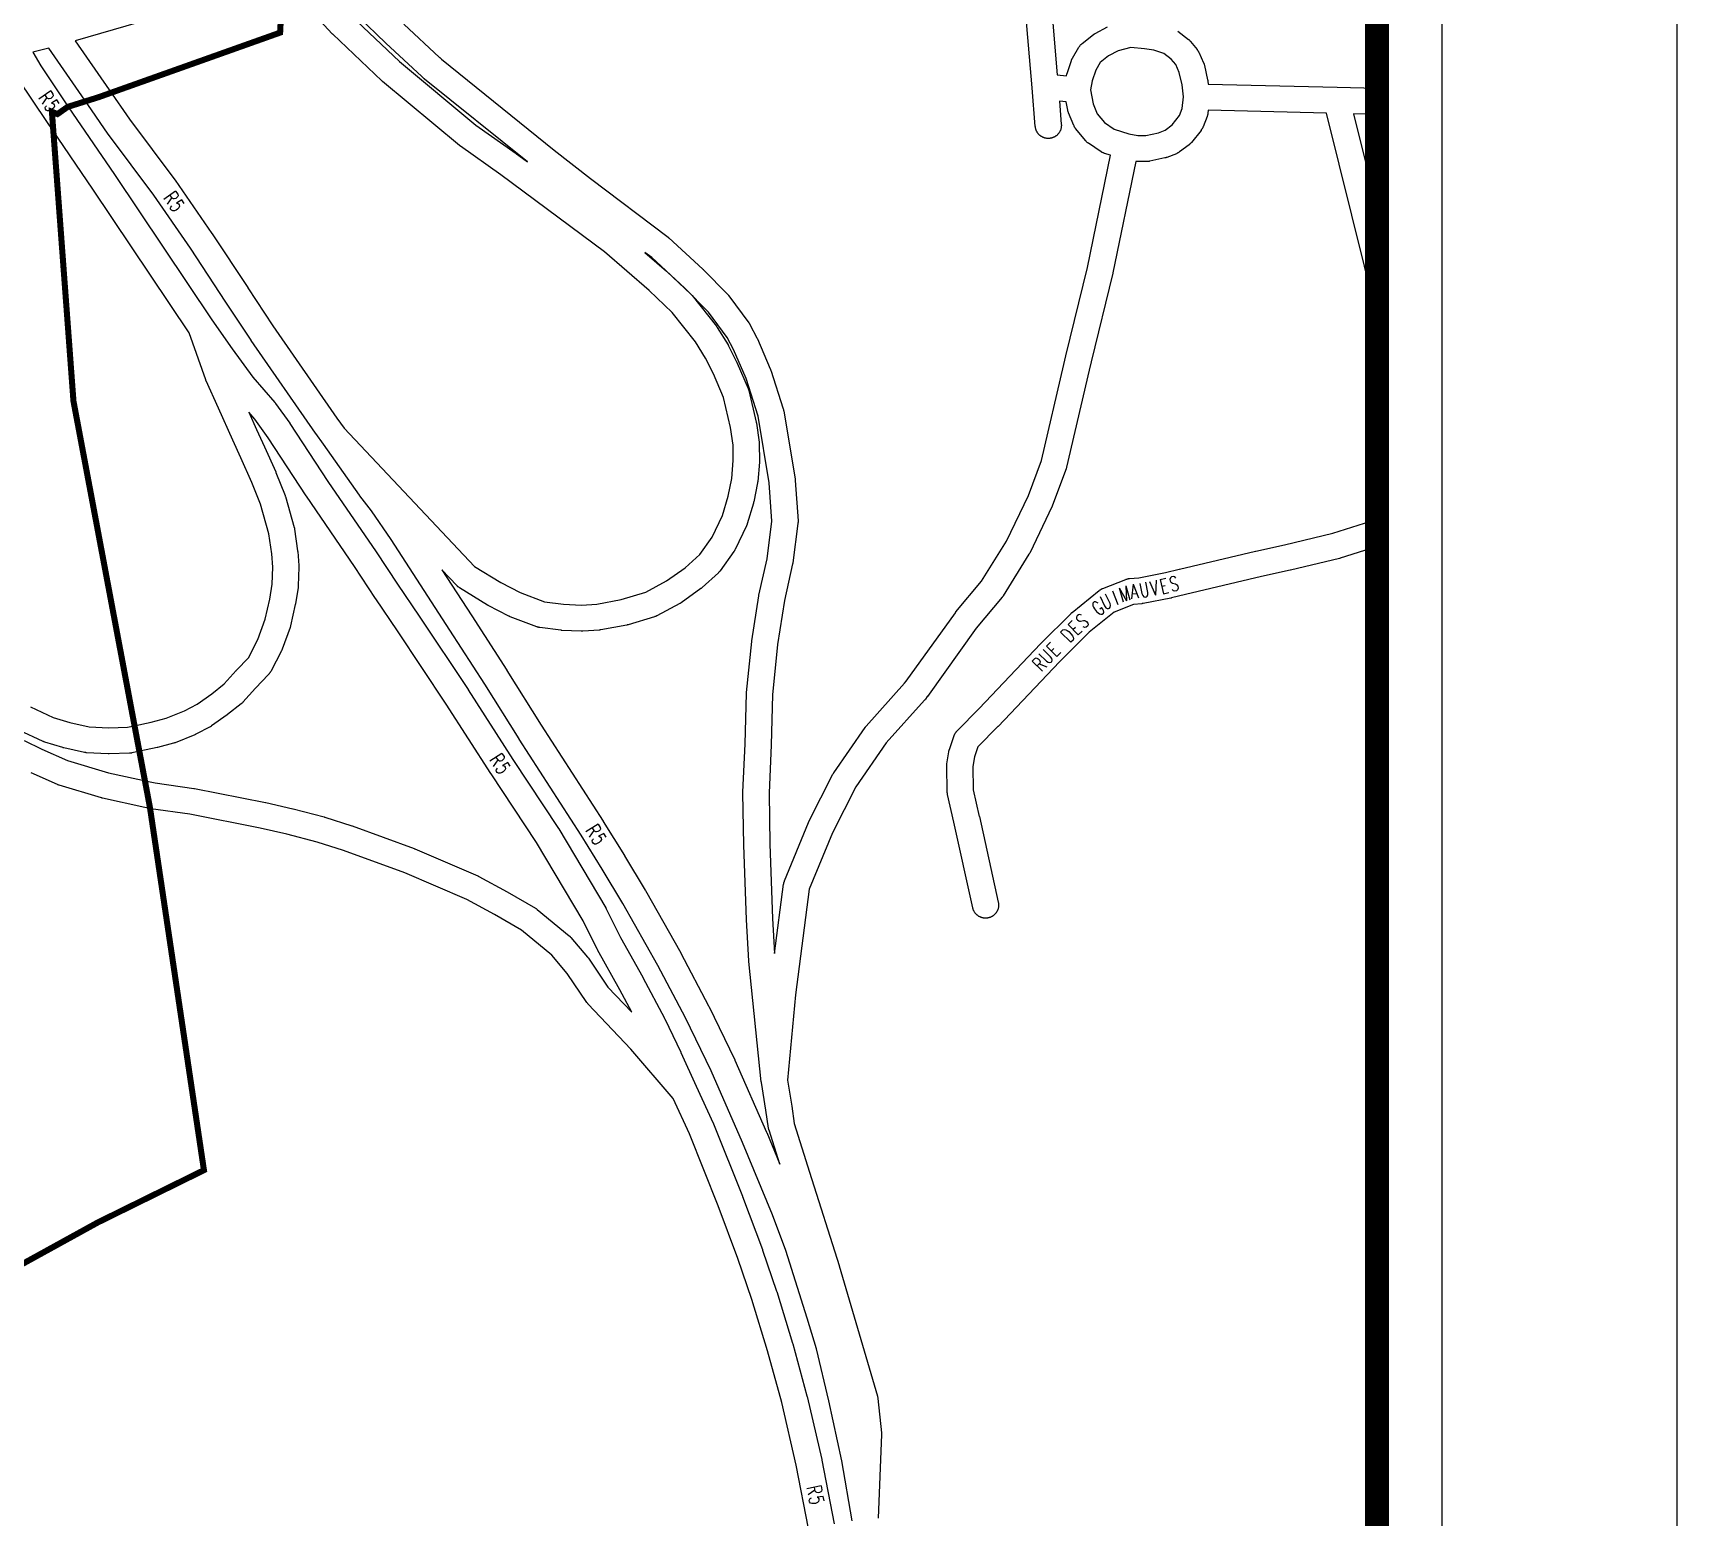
# Model space of a CAD drawing. Header units: millimetres. Extents: x 233857 to 235003, y 252930 to 253232.
# Drawn here: x 234724.8 to 234792.8, y 253028.1 to 253089.6 of the extents above; entities that cross this region are included whole.
import ezdxf
from ezdxf.enums import TextEntityAlignment as Align

# ---------------------------------------------------------------- set-up
doc = ezdxf.new("R2010")
doc.units = ezdxf.units.MM
doc.layers.get('0').update_dxf_attribs({"linetype": 'CONTINUOUS'})
doc.layers.add('1CARTOUCHE', color=7, linetype='CONTINUOUS')
doc.layers.add('IGN', color=253, linetype='CONTINUOUS')
doc.styles.add('BR11', font='ROMANS.shx', dxfattribs={"width": 0.7, "height": 6})

# ---------------------------------------------------------------- blocks, each defined once
blk = doc.blocks.new('*U102')
at = {"color": 0, "style": 'BR11', "width": 0.7}
for s, rotation, p in [('M', 15.51646, (117880.29, 126417.26)), ('A', 7.17329, (117884.29, 126418.37)), ('U', 10.95649, (117888.46, 126418.9)), ('V', 10.95649, (117892.58, 126419.7)), ('E', 12.92421, (117896.7, 126420.49)), ('S', 12.92421, (117900.79, 126421.43)), ('G', 38.95437, (117869.33, 126411.32)), ('U', 24.94205, (117872.6, 126413.96)), ('I', 21.47679, (117876.38, 126415.72)), ('S', 38.95437, (117862.8, 126406.04)), ('D', 45.01788, (117856.79, 126400.18)), ('E', 43.52074, (117859.76, 126403.15)), ('U', 45.76402, (117847.92, 126391.23)), ('E', 45.01788, (117850.85, 126394.24)), ('R', 46.40638, (117845.02, 126388.19))]:
    blk.add_text(s, height=6, rotation=rotation, dxfattribs=at).set_placement(p, align=Align.MIDDLE)
blk = doc.blocks.new('*U152')
at = {"color": 0, "style": 'BR11', "width": 0.7}
for s, p in [('R', (117660.57, 126319.34)), ('5', (117662.8, 126315.79))]:
    blk.add_text(s, height=6, rotation=302.10306, dxfattribs=at).set_placement(p, align=Align.MIDDLE)
blk = doc.blocks.new('*U153')
at = {"color": 0, "style": 'BR11', "width": 0.7}
for s, p in [('R', (117485.8, 126581.33)), ('5', (117488.21, 126577.89))]:
    blk.add_text(s, height=6, rotation=305.00929, dxfattribs=at).set_placement(p, align=Align.MIDDLE)
blk = doc.blocks.new('*U155')
at = {"color": 0, "style": 'BR11', "width": 0.7}
for s, p in [('R', (117434.09, 126622.77)), ('5', (117436.43, 126619.28))]:
    blk.add_text(s, height=6, rotation=303.86464, dxfattribs=at).set_placement(p, align=Align.MIDDLE)
blk = doc.blocks.new('*U156')
at = {"color": 0, "style": 'BR11', "width": 0.7}
for s, p in [('R', (117620.79, 126348.64)), ('5', (117623.09, 126345.12))]:
    blk.add_text(s, height=6, rotation=303.08758, dxfattribs=at).set_placement(p, align=Align.MIDDLE)
blk = doc.blocks.new('*U157')
at = {"color": 0, "style": 'BR11', "width": 0.7}
for s, p in [('R', (117752.04, 126046.34)), ('5', (117752.84, 126042.22))]:
    blk.add_text(s, height=6, rotation=280.96611, dxfattribs=at).set_placement(p, align=Align.MIDDLE)

msp = doc.modelspace()

# ---------------------------------------------------------------- linework, layer by layer
at = {"layer": '1CARTOUCHE'}
for points in [[(234792.813, 253221.412), (233867.082, 253221.412), (233867.082, 252935.158), (234792.813, 252934.958)], [(234590.103, 252942.639), (234783.089, 252942.639), (234783.089, 253204.893), (234590.103, 253204.893)]]:
    msp.add_lwpolyline(points, close=True, dxfattribs=at)
at = {"layer": '1CARTOUCHE', "const_width": 1}
msp.add_lwpolyline([(234592.797, 252945.332), (234780.396, 252945.332), (234780.396, 253202.2), (234592.797, 253202.2)], close=True, dxfattribs=at)
at = {"layer": 'IGN', "linetype": 'Continuous'}
msp.add_lwpolyline([(234592.797, 253202.2), (234780.396, 253202.2), (234780.396, 252945.332), (234592.797, 252945.332), (234592.797, 253202.2)], dxfattribs=at)
msp.add_lwpolyline([(234592.797, 253202.2), (234780.396, 253202.2), (234780.396, 252945.332), (234592.797, 252945.332), (234592.797, 253202.2)], dxfattribs=at)
at = {"layer": 'IGN', "const_width": 0.25}
for points in [[(234720.062, 253036.253), (234727.454, 253040.325), (234731.847, 253042.489), (234729.616, 253057.478), (234729.513, 253058.032), (234729.075, 253060.353), (234726.447, 253074.323), (234725.555, 253086.295), (234725.787, 253086.2), (234726.208, 253086.498), (234727.486, 253086.898), (234735, 253089.571), (234735.095, 253091.5), (234735.186, 253092.318), (234734.716, 253094.121), (234734.173, 253094.653), (234730.939, 253097.414), (234734.237, 253100.906), (234737.968, 253102.446), (234741.325, 253103.832), (234744.929, 253105.317), (234746.141, 253105.817), (234763.28, 253112.881), (234780.396, 253119.134)], [(234780.396, 253119.134), (234763.28, 253112.881), (234746.141, 253105.817), (234744.929, 253105.317), (234741.325, 253103.832), (234737.968, 253102.446), (234734.237, 253100.906), (234730.939, 253097.414), (234734.173, 253094.653), (234734.716, 253094.121), (234735.186, 253092.318), (234735.095, 253091.5), (234735, 253089.571), (234727.486, 253086.898), (234726.208, 253086.498), (234725.787, 253086.2), (234725.555, 253086.295), (234726.447, 253074.323), (234729.075, 253060.353), (234729.513, 253058.032), (234729.616, 253057.478), (234731.847, 253042.489), (234727.454, 253040.325), (234720.062, 253036.253)]]:
    msp.add_lwpolyline(points, dxfattribs=at)
at = {"layer": 'IGN'}
for points in [[(234740.116, 253089.918), (234741.602, 253088.547), (234741.61, 253088.54), (234741.617, 253088.532), (234741.681, 253088.468), (234746.343, 253084.711), (234747.845, 253083.535), (234751.052, 253081.104), (234751.065, 253081.094), (234751.078, 253081.083), (234751.091, 253081.072), (234752.491, 253079.787), (234752.501, 253079.777), (234752.511, 253079.767), (234753.527, 253078.732), (234753.537, 253078.721), (234753.547, 253078.71), (234753.556, 253078.698), (234753.566, 253078.687), (234753.575, 253078.675), (234754.399, 253077.563), (234754.409, 253077.549), (234754.419, 253077.535), (234754.428, 253077.52), (234754.436, 253077.505), (234754.445, 253077.49), (234754.733, 253076.934), (234754.739, 253076.922), (234754.744, 253076.911), (234754.749, 253076.899), (234755.286, 253075.653), (234755.293, 253075.637), (234755.299, 253075.621), (234755.304, 253075.605), (234755.822, 253073.995), (234755.826, 253073.979), (234755.83, 253073.964), (234755.834, 253073.949), (234755.837, 253073.934), (234755.84, 253073.919), (234756.314, 253071.09), (234756.316, 253071.072), (234756.318, 253071.054), (234756.32, 253071.037), (234756.432, 253069.365), (234756.433, 253069.348), (234756.433, 253069.33), (234756.433, 253069.313), (234756.432, 253069.295), (234756.431, 253069.277), (234756.429, 253069.26), (234756.218, 253067.631), (234756.216, 253067.615), (234756.213, 253067.599), (234756.21, 253067.583), (234755.874, 253066.074), (234755.59, 253064.247), (234755.379, 253062.168), (234755.319, 253060.1), (234755.319, 253060.093), (234755.233, 253058.098), (234755.272, 253055.981), (234755.383, 253052.908), (234755.461, 253051.462), (234755.838, 253054.324), (234755.84, 253054.341), (234755.843, 253054.358), (234755.847, 253054.375), (234755.851, 253054.392), (234755.856, 253054.409), (234755.861, 253054.425), (234755.867, 253054.442), (234755.873, 253054.458), (234756.865, 253056.878), (234756.871, 253056.892), (234756.877, 253056.905), (234756.883, 253056.919), (234757.879, 253058.876), (234757.888, 253058.892), (234757.897, 253058.907), (234757.906, 253058.922), (234757.916, 253058.937), (234759.21, 253060.815), (234759.22, 253060.83), (234759.23, 253060.843), (234759.241, 253060.857), (234759.253, 253060.87), (234760.844, 253062.639), (234760.907, 253062.726), (234762.945, 253065.563), (234762.953, 253065.574), (234762.961, 253065.584), (234762.969, 253065.594), (234764.027, 253066.865), (234765.058, 253068.526), (234765.965, 253070.413), (234766.504, 253071.865), (234767.436, 253075.841), (234767.519, 253076.195), (234767.52, 253076.199), (234768.409, 253079.856), (234769.363, 253084.494), (234769.118, 253084.571), (234769.102, 253084.576), (234769.086, 253084.582), (234769.07, 253084.589), (234769.054, 253084.595), (234769.039, 253084.603), (234769.023, 253084.611), (234769.009, 253084.619), (234768.994, 253084.628), (234768.979, 253084.637), (234768.447, 253084.993), (234768.432, 253085.003), (234768.418, 253085.013), (234768.404, 253085.024), (234768.39, 253085.036), (234768.377, 253085.048), (234768.364, 253085.06), (234768.352, 253085.073), (234768.34, 253085.086), (234768.328, 253085.1), (234767.929, 253085.589), (234767.918, 253085.603), (234767.907, 253085.617), (234767.897, 253085.631), (234767.888, 253085.646), (234767.879, 253085.661), (234767.87, 253085.676), (234767.863, 253085.691), (234767.855, 253085.707), (234767.848, 253085.723), (234767.626, 253086.256), (234767.62, 253086.271), (234767.614, 253086.287), (234767.609, 253086.302), (234767.605, 253086.318), (234767.6, 253086.334), (234767.597, 253086.35), (234767.593, 253086.366), (234767.532, 253086.7), (234767.249, 253086.729), (234767.328, 253085.776), (234767.33, 253085.757), (234767.33, 253085.739), (234767.33, 253085.72), (234767.329, 253085.702), (234767.328, 253085.683), (234767.326, 253085.665), (234767.324, 253085.647), (234767.321, 253085.629), (234767.317, 253085.611), (234767.312, 253085.593), (234767.307, 253085.575), (234767.302, 253085.557), (234767.295, 253085.54), (234767.289, 253085.523), (234767.281, 253085.506), (234767.273, 253085.489), (234767.265, 253085.473), (234767.256, 253085.457), (234767.246, 253085.441), (234767.236, 253085.426), (234767.225, 253085.411), (234767.214, 253085.396), (234767.202, 253085.382), (234767.19, 253085.368), (234767.177, 253085.355), (234767.164, 253085.342), (234767.151, 253085.329), (234767.137, 253085.317), (234767.123, 253085.305), (234767.108, 253085.294), (234767.093, 253085.284), (234767.077, 253085.274), (234767.062, 253085.264), (234767.046, 253085.255), (234767.029, 253085.247), (234767.012, 253085.239), (234766.995, 253085.231), (234766.978, 253085.225), (234766.961, 253085.219), (234766.943, 253085.213), (234766.926, 253085.208), (234766.908, 253085.204), (234766.89, 253085.2), (234766.871, 253085.197), (234766.853, 253085.195), (234766.835, 253085.193), (234766.817, 253085.192), (234766.798, 253085.191), (234766.78, 253085.191), (234766.761, 253085.192), (234766.743, 253085.193), (234766.724, 253085.195), (234766.706, 253085.197), (234766.688, 253085.201), (234766.67, 253085.204), (234766.652, 253085.209), (234766.634, 253085.214), (234766.617, 253085.219), (234766.599, 253085.226), (234766.582, 253085.233), (234766.565, 253085.24), (234766.549, 253085.248), (234766.532, 253085.256), (234766.516, 253085.266), (234766.501, 253085.275), (234766.485, 253085.285), (234766.47, 253085.296), (234766.456, 253085.307), (234766.441, 253085.319), (234766.427, 253085.331), (234766.414, 253085.344), (234766.401, 253085.357), (234766.388, 253085.37), (234766.376, 253085.384), (234766.365, 253085.398), (234766.354, 253085.413), (234766.343, 253085.428), (234766.333, 253085.444), (234766.323, 253085.459), (234766.314, 253085.476), (234766.306, 253085.492), (234766.298, 253085.509), (234766.291, 253085.526), (234766.284, 253085.543), (234766.278, 253085.56), (234766.272, 253085.578), (234766.268, 253085.595), (234766.263, 253085.613), (234766.259, 253085.631), (234766.256, 253085.65), (234766.254, 253085.668), (234766.252, 253085.686), (234766.119, 253087.287), (234765.725, 253091.947)], [(234766.795, 253092.109), (234767.158, 253087.824), (234767.544, 253087.784), (234767.547, 253087.801), (234767.55, 253087.817), (234767.554, 253087.833), (234767.558, 253087.849), (234767.562, 253087.865), (234767.567, 253087.88), (234767.745, 253088.413), (234767.751, 253088.428), (234767.756, 253088.443), (234767.763, 253088.458), (234767.769, 253088.472), (234767.776, 253088.487), (234767.784, 253088.501), (234767.792, 253088.515), (234768.059, 253088.971), (234768.068, 253088.987), (234768.078, 253089.002), (234768.089, 253089.017), (234768.1, 253089.031), (234768.112, 253089.046), (234768.124, 253089.06), (234768.136, 253089.073), (234768.149, 253089.086), (234768.163, 253089.098), (234768.176, 253089.111), (234768.191, 253089.122), (234768.656, 253089.489), (234768.669, 253089.498), (234768.682, 253089.508), (234768.695, 253089.517), (234768.709, 253089.525), (234768.722, 253089.533), (234768.736, 253089.541), (234769.236, 253089.807)], [(234733.854, 253091.368), (234726.523, 253089.232), (234727.93, 253087.206), (234728.773, 253085.993), (234730.642, 253083.474), (234730.652, 253083.46), (234732.177, 253081.259), (234732.183, 253081.25), (234733.659, 253079.016), (234733.66, 253079.014), (234734.695, 253077.434), (234737.349, 253073.613), (234737.65, 253073.199), (234743.045, 253067.48), (234744.132, 253066.811), (234744.929, 253066.396), (234745.943, 253066.012), (234746.734, 253065.909), (234747.477, 253065.873), (234748.109, 253065.92), (234749.118, 253066.11), (234750.132, 253066.412), (234750.995, 253066.876), (234751.757, 253067.42), (234752.366, 253067.975), (234752.877, 253068.69), (234753.306, 253069.583), (234753.544, 253070.383), (234753.691, 253071.117), (234753.754, 253071.858), (234753.746, 253072.502), (234753.645, 253073.232), (234753.354, 253074.465), (234752.929, 253075.451), (234752.604, 253076.101), (234752.19, 253076.77), (234751.227, 253077.987), (234750.267, 253078.893), (234748.427, 253080.493), (234744.139, 253083.687), (234742.459, 253084.873), (234742.447, 253084.882), (234742.436, 253084.89), (234742.424, 253084.899), (234739.235, 253087.555), (234739.222, 253087.566), (234739.209, 253087.578), (234737.178, 253089.503), (234737.167, 253089.514), (234737.156, 253089.525), (234736.321, 253090.415)], [(234737.933, 253090.276), (234739.94, 253088.374), (234743.099, 253085.743), (234744.767, 253084.566), (234744.779, 253084.558), (234745.236, 253084.217), (234740.981, 253087.645), (234740.97, 253087.655), (234740.959, 253087.664), (234740.949, 253087.674), (234740.938, 253087.684), (234740.861, 253087.761), (234739.379, 253089.128), (234739.37, 253089.137), (234738.231, 253090.236)], [(234772.155, 253089.625), (234772.588, 253089.291), (234772.602, 253089.28), (234772.616, 253089.268), (234772.629, 253089.255), (234772.642, 253089.243), (234772.654, 253089.23), (234772.667, 253089.216), (234772.678, 253089.202), (234772.945, 253088.87), (234772.955, 253088.857), (234772.965, 253088.844), (234772.975, 253088.83), (234772.984, 253088.816), (234772.992, 253088.802), (234773, 253088.787), (234773.008, 253088.773), (234773.015, 253088.758), (234773.215, 253088.324), (234773.222, 253088.309), (234773.228, 253088.294), (234773.234, 253088.278), (234773.239, 253088.263), (234773.244, 253088.247), (234773.248, 253088.231), (234773.252, 253088.215), (234773.385, 253087.616), (234773.388, 253087.598), (234773.391, 253087.581), (234773.394, 253087.564), (234773.409, 253087.44), (234778.738, 253087.307), (234780.396, 253087.266)], [(234758.677, 253027.982), (234758.243, 253030.466), (234757.714, 253032.94), (234757.193, 253035.091), (234756.815, 253036.366), (234755.929, 253039.168), (234755.371, 253040.64), (234754.139, 253043.637), (234752.834, 253046.601), (234751.771, 253048.801), (234750.632, 253050.965), (234749.178, 253053.53), (234748.33, 253054.945), (234747.459, 253056.349), (234744.893, 253060.332), (234744.89, 253060.337), (234743.471, 253062.598), (234742.03, 253064.842), (234739.593, 253068.588), (234738.781, 253069.777), (234738.298, 253070.401), (234738.291, 253070.411), (234738.284, 253070.421), (234736.794, 253072.54), (234736.472, 253072.983), (234736.466, 253072.992), (234733.804, 253076.824), (234733.796, 253076.836), (234732.757, 253078.421), (234731.285, 253080.649), (234729.769, 253082.838), (234727.9, 253085.357), (234727.89, 253085.37), (234727.043, 253086.59), (234727.043, 253086.59), (234725.422, 253088.926), (234724.77, 253088.76), (234725.096, 253088.199), (234726.234, 253086.503), (234728.147, 253083.701), (234728.15, 253083.697), (234732.174, 253077.687), (234733.015, 253076.485), (234733.874, 253075.316), (234734.783, 253074.267), (234734.794, 253074.254), (234734.805, 253074.241), (234734.815, 253074.227), (234735.396, 253073.413), (234735.402, 253073.404), (234735.408, 253073.395), (234736.979, 253070.995), (234738.971, 253068.087), (234738.977, 253068.077), (234739.851, 253066.742), (234740.752, 253065.425), (234740.756, 253065.419), (234742.777, 253062.377), (234742.781, 253062.37), (234744.632, 253059.489), (234746.523, 253056.634), (234746.53, 253056.623), (234746.537, 253056.612), (234748.477, 253053.347), (234748.484, 253053.335), (234748.49, 253053.323), (234748.496, 253053.312), (234749.088, 253052.125), (234750.009, 253050.471), (234750.014, 253050.461), (234750.906, 253048.778), (234750.911, 253048.768), (234750.916, 253048.759), (234751.58, 253047.378), (234751.586, 253047.365), (234752.211, 253045.971), (234752.924, 253044.435), (234752.93, 253044.421), (234752.936, 253044.407), (234754.132, 253041.407), (234754.136, 253041.397), (234754.961, 253039.201), (234754.966, 253039.185), (234755.545, 253037.48), (234755.55, 253037.465), (234756.207, 253035.323), (234756.211, 253035.307), (234756.8, 253033.146), (234756.803, 253033.136), (234756.805, 253033.126), (234757.412, 253030.508), (234757.414, 253030.499), (234757.416, 253030.489), (234757.928, 253027.851)], [(234724.673, 253061.661), (234725.609, 253061.229), (234726.298, 253061.018), (234727.092, 253060.843), (234727.917, 253060.8), (234728.69, 253060.822), (234728.962, 253060.881), (234729.664, 253061.032), (234730.281, 253061.197), (234731.041, 253061.502), (234731.569, 253061.776), (234732.167, 253062.203), (234732.688, 253062.612), (234733.185, 253063.17), (234733.191, 253063.177), (234733.197, 253063.183), (234733.686, 253063.695), (234734.082, 253064.457), (234734.386, 253065.29), (234734.572, 253066.116), (234734.673, 253066.748), (234734.696, 253067.452), (234734.651, 253067.993), (234734.536, 253068.83), (234734.188, 253070.048), (234733.829, 253070.957), (234733.37, 253071.977), (234733.041, 253072.705), (234733.041, 253072.705), (234732.446, 253074.026), (234731.936, 253075.156), (234731.93, 253075.17), (234731.924, 253075.185), (234731.919, 253075.2), (234731.241, 253077.139), (234727.254, 253083.094), (234725.341, 253085.896), (234725.339, 253085.899), (234724.19, 253087.612)], [(234778.3, 253086.237), (234773.408, 253086.359), (234773.394, 253086.236), (234773.392, 253086.219), (234773.389, 253086.202), (234773.386, 253086.186), (234773.382, 253086.169), (234773.377, 253086.152), (234773.373, 253086.136), (234773.367, 253086.12), (234773.361, 253086.104), (234773.194, 253085.67), (234773.187, 253085.653), (234773.18, 253085.636), (234773.172, 253085.619), (234773.163, 253085.603), (234773.154, 253085.587), (234773.144, 253085.571), (234773.134, 253085.556), (234773.123, 253085.541), (234773.112, 253085.526), (234772.712, 253085.026), (234772.701, 253085.013), (234772.69, 253085), (234772.678, 253084.988), (234772.666, 253084.976), (234772.654, 253084.964), (234772.641, 253084.953), (234772.628, 253084.942), (234772.614, 253084.932), (234772.214, 253084.632), (234772.2, 253084.621), (234772.185, 253084.611), (234772.17, 253084.601), (234772.154, 253084.592), (234772.138, 253084.584), (234772.122, 253084.576), (234772.106, 253084.568), (234772.089, 253084.561), (234771.701, 253084.408), (234771.684, 253084.402), (234771.668, 253084.396), (234771.651, 253084.391), (234771.634, 253084.386), (234771.617, 253084.382), (234770.994, 253084.247), (234770.978, 253084.244), (234770.962, 253084.241), (234770.945, 253084.239), (234770.929, 253084.237), (234770.912, 253084.236), (234770.896, 253084.235), (234770.879, 253084.235), (234770.436, 253084.235), (234770.418, 253084.235), (234770.412, 253084.235), (234769.465, 253079.629), (234769.463, 253079.62), (234769.461, 253079.61), (234768.57, 253075.946), (234768.488, 253075.595), (234767.548, 253071.586), (234767.544, 253071.569), (234767.539, 253071.553), (234767.534, 253071.537), (234767.528, 253071.521), (234766.968, 253070.014), (234766.962, 253069.998), (234766.956, 253069.983), (234766.949, 253069.968), (234766.019, 253068.032), (234766.013, 253068.019), (234766.006, 253068.006), (234765.999, 253067.994), (234765.991, 253067.981), (234764.925, 253066.263), (234764.917, 253066.25), (234764.908, 253066.238), (234764.9, 253066.226), (234764.891, 253066.214), (234764.881, 253066.203), (234763.811, 253064.917), (234761.784, 253062.096), (234761.783, 253062.095), (234761.704, 253061.984), (234761.695, 253061.972), (234761.686, 253061.961), (234761.676, 253061.949), (234761.667, 253061.938), (234760.079, 253060.174), (234758.826, 253058.354), (234757.856, 253056.449), (234756.899, 253054.114), (234756.324, 253049.742), (234755.995, 253046.221), (234756.17, 253045.144), (234756.171, 253045.136), (234756.276, 253044.426), (234756.912, 253042.409), (234758.131, 253038.546), (234758.134, 253038.536), (234759.719, 253033.134), (234759.724, 253033.118), (234759.728, 253033.102), (234759.731, 253033.087), (234759.734, 253033.071), (234759.736, 253033.055), (234759.738, 253033.039), (234759.889, 253031.624), (234759.89, 253031.608), (234759.891, 253031.592), (234759.892, 253031.577), (234759.892, 253031.561), (234759.892, 253031.545), (234759.753, 253028.08)], [(234780.396, 253077.8), (234778.3, 253086.237)], [(234780.396, 253086.186), (234779.42, 253086.21), (234780.396, 253082.28)], [(234724.405, 253060.277), (234725.138, 253059.916), (234726.195, 253059.451), (234727.902, 253058.94), (234729.628, 253058.56), (234729.825, 253058.517), (234731.428, 253058.286), (234731.442, 253058.284), (234731.455, 253058.282), (234734.394, 253057.709), (234734.41, 253057.705), (234735.529, 253057.45), (234735.546, 253057.445), (234736.816, 253057.11), (234736.83, 253057.106), (234736.844, 253057.102), (234737.961, 253056.742), (234737.97, 253056.738), (234737.98, 253056.735), (234740.546, 253055.8), (234740.56, 253055.794), (234740.574, 253055.789), (234743.178, 253054.669), (234743.193, 253054.662), (234743.208, 253054.655), (234743.223, 253054.647), (234744.39, 253054.01), (234744.401, 253054.004), (234745.563, 253053.334), (234745.579, 253053.325), (234745.594, 253053.315), (234745.608, 253053.305), (234745.623, 253053.294), (234745.637, 253053.283), (234746.963, 253052.19), (234746.975, 253052.18), (234746.986, 253052.17), (234746.998, 253052.159), (234747.009, 253052.147), (234747.02, 253052.135), (234747.03, 253052.124), (234747.723, 253051.309), (234747.733, 253051.297), (234747.742, 253051.286), (234747.751, 253051.274), (234747.759, 253051.262), (234748.567, 253050.07), (234749.55, 253049.03), (234749.062, 253049.95), (234748.139, 253051.61), (234748.133, 253051.621), (234748.127, 253051.632), (234747.539, 253052.812), (234745.615, 253056.049), (234743.729, 253058.896), (234743.725, 253058.902), (234741.875, 253061.782), (234739.858, 253064.818), (234738.957, 253066.137), (234738.951, 253066.146), (234738.077, 253067.481), (234736.085, 253070.39), (234736.078, 253070.399), (234734.51, 253072.795), (234733.951, 253073.579), (234733.703, 253073.865), (234734.025, 253073.149), (234734.354, 253072.421), (234734.354, 253072.421), (234734.819, 253071.389), (234734.824, 253071.377), (234734.829, 253071.365), (234735.202, 253070.419), (234735.208, 253070.403), (234735.214, 253070.387), (234735.219, 253070.37), (234735.585, 253069.09), (234735.589, 253069.076), (234735.593, 253069.061), (234735.596, 253069.046), (234735.599, 253069.03), (234735.601, 253069.015), (234735.723, 253068.125), (234735.725, 253068.111), (234735.726, 253068.096), (234735.775, 253067.51), (234735.775, 253067.495), (234735.776, 253067.48), (234735.776, 253067.464), (234735.776, 253067.449), (234735.752, 253066.68), (234735.751, 253066.662), (234735.75, 253066.645), (234735.748, 253066.628), (234735.745, 253066.611), (234735.635, 253065.928), (234735.632, 253065.912), (234735.629, 253065.895), (234735.432, 253065.019), (234735.428, 253065.002), (234735.423, 253064.986), (234735.418, 253064.969), (234735.412, 253064.953), (234735.084, 253064.054), (234735.078, 253064.038), (234735.071, 253064.022), (234735.064, 253064.006), (234735.056, 253063.991), (234734.609, 253063.129), (234734.601, 253063.114), (234734.592, 253063.099), (234734.583, 253063.085), (234734.574, 253063.071), (234734.564, 253063.057), (234734.553, 253063.043), (234734.543, 253063.03), (234734.531, 253063.017), (234734.52, 253063.005), (234733.985, 253062.444), (234733.462, 253061.857), (234733.451, 253061.846), (234733.44, 253061.834), (234733.429, 253061.823), (234733.417, 253061.812), (234733.405, 253061.802), (234733.392, 253061.792), (234732.824, 253061.346), (234732.814, 253061.338), (234732.804, 253061.331), (234732.166, 253060.875), (234732.153, 253060.866), (234732.141, 253060.858), (234732.127, 253060.85), (234732.114, 253060.842), (234732.101, 253060.835), (234731.515, 253060.531), (234731.499, 253060.523), (234731.483, 253060.516), (234731.467, 253060.509), (234730.653, 253060.183), (234730.638, 253060.177), (234730.623, 253060.172), (234730.607, 253060.167), (234730.591, 253060.162), (234729.93, 253059.986), (234729.918, 253059.982), (234729.905, 253059.98), (234729.189, 253059.825), (234729.188, 253059.825), (234728.867, 253059.756), (234728.851, 253059.753), (234728.835, 253059.75), (234728.819, 253059.748), (234728.803, 253059.746), (234728.786, 253059.745), (234728.77, 253059.744), (234727.926, 253059.72), (234727.912, 253059.72), (234727.897, 253059.72), (234727.883, 253059.72), (234726.991, 253059.767), (234726.973, 253059.768), (234726.956, 253059.77), (234726.938, 253059.772), (234726.92, 253059.775), (234726.903, 253059.778), (234726.044, 253059.967), (234726.03, 253059.971), (234726.016, 253059.974), (234726.002, 253059.979), (234725.257, 253060.207), (234725.24, 253060.212), (234725.223, 253060.218), (234725.205, 253060.225), (234725.189, 253060.233), (234724.184, 253060.698)], [(234780.396, 253068.306), (234778.875, 253067.818), (234778.863, 253067.814), (234778.849, 253067.81), (234778.836, 253067.807), (234776.811, 253067.324), (234776.8, 253067.321), (234775.607, 253067.062), (234772.469, 253066.321), (234771.888, 253066.172), (234771.872, 253066.169), (234771.857, 253066.166), (234770.711, 253065.944), (234770.697, 253065.941), (234770.683, 253065.939), (234770.669, 253065.937), (234770.655, 253065.936), (234770.318, 253065.907), (234769.515, 253065.591), (234768.476, 253064.751), (234767.25, 253063.523), (234764.709, 253060.855), (234764.703, 253060.849), (234763.875, 253060.004), (234763.732, 253059.594), (234763.671, 253059.192), (234763.687, 253058.225), (234763.935, 253057.134), (234763.936, 253057.13), (234764.72, 253053.576), (234764.724, 253053.558), (234764.727, 253053.54), (234764.729, 253053.522), (234764.731, 253053.503), (234764.732, 253053.485), (234764.733, 253053.466), (234764.733, 253053.448), (234764.732, 253053.43), (234764.73, 253053.411), (234764.728, 253053.393), (234764.726, 253053.375), (234764.723, 253053.356), (234764.719, 253053.338), (234764.714, 253053.32), (234764.709, 253053.303), (234764.704, 253053.285), (234764.697, 253053.268), (234764.69, 253053.251), (234764.683, 253053.234), (234764.675, 253053.217), (234764.667, 253053.201), (234764.657, 253053.185), (234764.648, 253053.169), (234764.638, 253053.154), (234764.627, 253053.139), (234764.616, 253053.124), (234764.604, 253053.11), (234764.592, 253053.096), (234764.579, 253053.083), (234764.566, 253053.07), (234764.553, 253053.057), (234764.539, 253053.045), (234764.524, 253053.034), (234764.509, 253053.022), (234764.494, 253053.012), (234764.479, 253053.002), (234764.463, 253052.992), (234764.447, 253052.983), (234764.431, 253052.975), (234764.414, 253052.967), (234764.397, 253052.96), (234764.38, 253052.953), (234764.362, 253052.947), (234764.345, 253052.942), (234764.327, 253052.937), (234764.309, 253052.932), (234764.291, 253052.929), (234764.273, 253052.926), (234764.254, 253052.923), (234764.236, 253052.922), (234764.218, 253052.92), (234764.199, 253052.92), (234764.181, 253052.92), (234764.162, 253052.921), (234764.144, 253052.922), (234764.126, 253052.924), (234764.107, 253052.926), (234764.089, 253052.93), (234764.071, 253052.934), (234764.053, 253052.938), (234764.036, 253052.943), (234764.018, 253052.949), (234764.001, 253052.955), (234763.984, 253052.962), (234763.967, 253052.969), (234763.95, 253052.977), (234763.934, 253052.986), (234763.918, 253052.995), (234763.902, 253053.005), (234763.887, 253053.015), (234763.872, 253053.026), (234763.857, 253053.037), (234763.843, 253053.048), (234763.829, 253053.061), (234763.816, 253053.073), (234763.803, 253053.086), (234763.79, 253053.1), (234763.778, 253053.114), (234763.766, 253053.128), (234763.755, 253053.143), (234763.745, 253053.158), (234763.735, 253053.174), (234763.725, 253053.189), (234763.716, 253053.206), (234763.708, 253053.222), (234763.7, 253053.239), (234763.693, 253053.256), (234763.686, 253053.273), (234763.68, 253053.29), (234763.674, 253053.308), (234763.67, 253053.326), (234763.665, 253053.344), (234762.882, 253056.896), (234762.622, 253058.04), (234762.618, 253058.056), (234762.615, 253058.071), (234762.613, 253058.087), (234762.611, 253058.103), (234762.61, 253058.119), (234762.609, 253058.135), (234762.608, 253058.151), (234762.59, 253059.219), (234762.59, 253059.238), (234762.591, 253059.256), (234762.592, 253059.274), (234762.594, 253059.292), (234762.596, 253059.31), (234762.672, 253059.806), (234762.675, 253059.823), (234762.678, 253059.839), (234762.682, 253059.855), (234762.686, 253059.87), (234762.691, 253059.886), (234762.696, 253059.902), (234762.894, 253060.473), (234762.901, 253060.49), (234762.908, 253060.507), (234762.915, 253060.524), (234762.923, 253060.54), (234762.932, 253060.556), (234762.941, 253060.572), (234762.95, 253060.588), (234762.961, 253060.603), (234762.971, 253060.618), (234762.982, 253060.632), (234762.994, 253060.647), (234763.006, 253060.66), (234763.019, 253060.674), (234763.929, 253061.602), (234766.472, 253064.273), (234766.481, 253064.282), (234767.732, 253065.534), (234767.743, 253065.544), (234767.753, 253065.554), (234767.764, 253065.564), (234767.775, 253065.573), (234768.901, 253066.483), (234768.915, 253066.494), (234768.93, 253066.505), (234768.945, 253066.515), (234768.961, 253066.525), (234768.976, 253066.534), (234768.993, 253066.543), (234769.009, 253066.551), (234769.026, 253066.558), (234769.042, 253066.565), (234769.996, 253066.94), (234770.012, 253066.946), (234770.028, 253066.952), (234770.045, 253066.957), (234770.061, 253066.961), (234770.078, 253066.965), (234770.095, 253066.969), (234770.112, 253066.972), (234770.13, 253066.974), (234770.147, 253066.976), (234770.534, 253067.009), (234771.636, 253067.223), (234772.207, 253067.368), (234772.216, 253067.37), (234775.364, 253068.114), (234775.373, 253068.116), (234776.566, 253068.375), (234778.565, 253068.853), (234780.396, 253069.44)], [(234756.865, 253027.658), (234756.358, 253030.274), (234755.756, 253032.872), (234755.172, 253035.015), (234754.52, 253037.141), (234753.947, 253038.83), (234753.126, 253041.012), (234751.938, 253043.994), (234751.261, 253045.452), (234749.51, 253047.5), (234747.752, 253049.36), (234747.74, 253049.373), (234747.729, 253049.386), (234747.718, 253049.4), (234747.707, 253049.414), (234747.697, 253049.428), (234746.882, 253050.632), (234746.239, 253051.387), (234744.985, 253052.421), (234743.867, 253053.065), (234742.728, 253053.687), (234740.161, 253054.79), (234737.619, 253055.717), (234736.527, 253056.07), (234735.279, 253056.399), (234734.178, 253056.65), (234731.261, 253057.219), (234729.652, 253057.451), (234729.639, 253057.453), (234729.626, 253057.455), (234729.614, 253057.458), (234729.398, 253057.505), (234729.397, 253057.505), (234727.65, 253057.889), (234727.637, 253057.892), (234727.624, 253057.896), (234727.611, 253057.9), (234725.853, 253058.426), (234725.837, 253058.431), (234725.821, 253058.437), (234725.806, 253058.443), (234725.79, 253058.449), (234724.693, 253058.933)]]:
    msp.add_lwpolyline(points, dxfattribs=at)
for points in [[(234770.124, 253085.388), (234770.489, 253085.314), (234770.821, 253085.314), (234771.344, 253085.428), (234771.624, 253085.539), (234771.911, 253085.754), (234772.216, 253086.136), (234772.329, 253086.428), (234772.385, 253086.91), (234772.324, 253087.408), (234772.21, 253087.925), (234772.062, 253088.245), (234771.877, 253088.475), (234771.571, 253088.712), (234771.164, 253088.84), (234770.769, 253088.905), (234770.202, 253088.952), (234769.686, 253088.823), (234769.287, 253088.611), (234768.939, 253088.337), (234768.752, 253088.017), (234768.604, 253087.576), (234768.539, 253087.199), (234768.645, 253086.618), (234768.815, 253086.211), (234769.113, 253085.846), (234769.514, 253085.578)], [(234755.676, 253042.738), (234755.233, 253044.142), (234755.228, 253044.158), (234755.224, 253044.175), (234755.22, 253044.192), (234755.217, 253044.209), (234755.214, 253044.225), (234755.104, 253044.974), (234754.918, 253046.116), (234754.915, 253046.131), (234754.913, 253046.147), (234754.398, 253051.122), (234754.397, 253051.135), (234754.396, 253051.149), (234754.304, 253052.855), (234754.304, 253052.864), (234754.193, 253055.947), (234754.193, 253055.957), (234754.153, 253058.094), (234754.153, 253058.111), (234754.153, 253058.128), (234754.24, 253060.135), (234754.3, 253062.219), (234754.301, 253062.232), (234754.302, 253062.245), (234754.303, 253062.258), (234754.517, 253064.37), (234754.519, 253064.385), (234754.521, 253064.399), (234754.81, 253066.257), (234754.813, 253066.274), (234754.816, 253066.291), (234755.15, 253067.794), (234755.351, 253069.346), (234755.244, 253070.937), (234754.781, 253073.702), (234754.284, 253075.25), (234753.765, 253076.454), (234753.506, 253076.955), (234752.729, 253078.002), (234751.75, 253079.001), (234750.379, 253080.259), (234750.094, 253080.474), (234750.984, 253079.701), (234750.993, 253079.693), (234751.001, 253079.686), (234751.997, 253078.745), (234752.008, 253078.734), (234752.019, 253078.723), (234752.03, 253078.712), (234752.04, 253078.7), (234752.05, 253078.688), (234753.056, 253077.416), (234753.065, 253077.404), (234753.075, 253077.391), (234753.083, 253077.378), (234753.091, 253077.365), (234753.535, 253076.649), (234753.544, 253076.635), (234753.552, 253076.621), (234753.559, 253076.606), (234753.902, 253075.921), (234753.909, 253075.907), (234753.915, 253075.893), (234754.365, 253074.848), (234754.371, 253074.834), (234754.377, 253074.819), (234754.382, 253074.804), (234754.387, 253074.789), (234754.391, 253074.774), (234754.395, 253074.759), (234754.702, 253073.455), (234754.705, 253073.438), (234754.709, 253073.422), (234754.711, 253073.405), (234754.82, 253072.617), (234754.822, 253072.6), (234754.824, 253072.583), (234754.825, 253072.566), (234754.825, 253072.549), (234754.834, 253071.845), (234754.834, 253071.827), (234754.834, 253071.809), (234754.832, 253071.792), (234754.764, 253070.995), (234754.763, 253070.98), (234754.761, 253070.965), (234754.758, 253070.95), (234754.756, 253070.935), (234754.599, 253070.147), (234754.595, 253070.131), (234754.591, 253070.115), (234754.587, 253070.098), (234754.329, 253069.234), (234754.324, 253069.217), (234754.318, 253069.201), (234754.312, 253069.185), (234754.305, 253069.17), (234754.298, 253069.154), (234753.83, 253068.18), (234753.823, 253068.166), (234753.816, 253068.152), (234753.808, 253068.139), (234753.8, 253068.125), (234753.792, 253068.112), (234753.783, 253068.1), (234753.212, 253067.3), (234753.202, 253067.287), (234753.192, 253067.274), (234753.181, 253067.262), (234753.171, 253067.25), (234753.159, 253067.238), (234753.148, 253067.226), (234753.136, 253067.215), (234752.461, 253066.6), (234752.449, 253066.59), (234752.437, 253066.579), (234752.424, 253066.569), (234752.411, 253066.56), (234751.595, 253065.977), (234751.581, 253065.968), (234751.566, 253065.958), (234751.552, 253065.95), (234751.537, 253065.941), (234750.595, 253065.435), (234750.579, 253065.426), (234750.562, 253065.419), (234750.546, 253065.411), (234750.529, 253065.405), (234750.511, 253065.399), (234750.494, 253065.393), (234749.399, 253065.067), (234749.386, 253065.063), (234749.372, 253065.059), (234749.358, 253065.056), (234749.345, 253065.053), (234748.278, 253064.853), (234748.263, 253064.851), (234748.248, 253064.848), (234748.234, 253064.847), (234748.219, 253064.845), (234747.524, 253064.794), (234747.508, 253064.793), (234747.491, 253064.792), (234747.475, 253064.792), (234747.458, 253064.793), (234746.66, 253064.831), (234746.645, 253064.832), (234746.631, 253064.833), (234746.616, 253064.835), (234745.741, 253064.949), (234745.723, 253064.952), (234745.705, 253064.955), (234745.688, 253064.959), (234745.67, 253064.963), (234745.653, 253064.968), (234745.636, 253064.974), (234745.619, 253064.98), (234744.516, 253065.398), (234744.501, 253065.404), (234744.487, 253065.41), (234744.472, 253065.417), (234744.458, 253065.424), (234743.616, 253065.862), (234743.605, 253065.868), (234743.593, 253065.874), (234743.582, 253065.881), (234742.418, 253066.597), (234742.403, 253066.607), (234742.389, 253066.617), (234742.374, 253066.627), (234742.36, 253066.639), (234742.347, 253066.65), (234742.334, 253066.662), (234742.321, 253066.674), (234742.308, 253066.687), (234741.698, 253067.334), (234742.937, 253065.43), (234742.938, 253065.427), (234744.381, 253063.179), (234744.384, 253063.174), (234745.803, 253060.914), (234748.369, 253056.93), (234748.374, 253056.923), (234749.25, 253055.511), (234749.255, 253055.504), (234750.108, 253054.079), (234750.115, 253054.068), (234751.576, 253051.49), (234751.584, 253051.475), (234752.731, 253049.296), (234752.739, 253049.279), (234753.811, 253047.062), (234753.815, 253047.053), (234753.819, 253047.045), (234755.13, 253044.066), (234755.135, 253044.054)]]:
    msp.add_lwpolyline(points, close=True, dxfattribs=at)

# ---------------------------------------------------------------- block references
at = {"layer": 'IGN', "xscale": 0.1, "yscale": 0.1, "zscale": 0.1}
for name in ['*U155', '*U153', '*U102', '*U156', '*U152', '*U157']:
    msp.add_blockref(name, (222981.915, 240424.614), dxfattribs=at)

doc.saveas('drawing.dxf')
